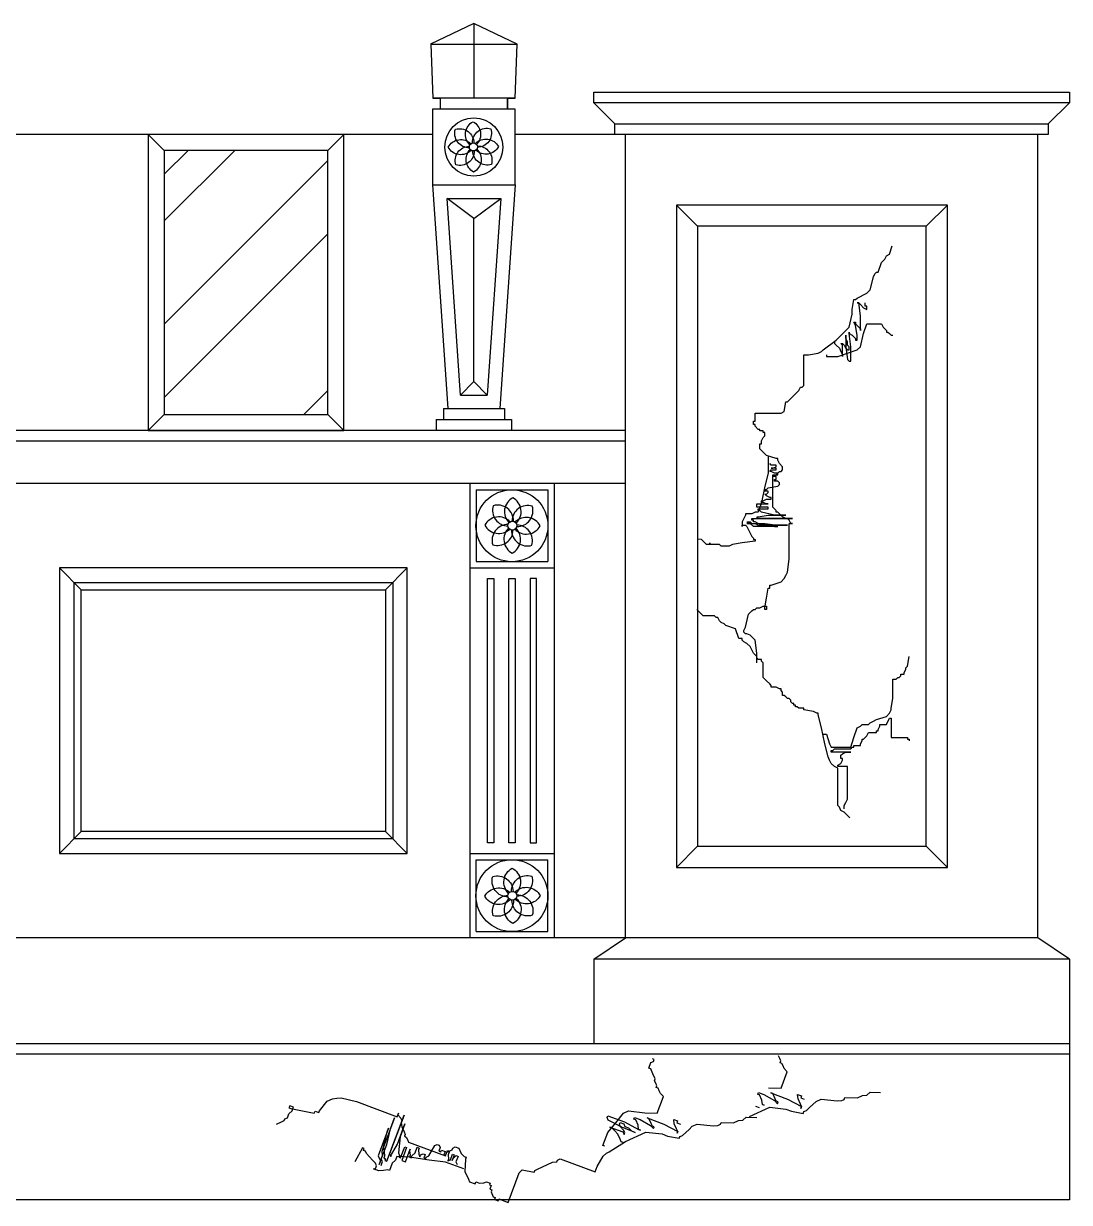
# Model space of a CAD drawing. Extents: x 376 to 4159, y 361 to 1983.
# Drawn here: x 2720 to 4159, y 362 to 1983 of the extents above; entities that cross this region are included whole.
import ezdxf

# ---------------------------------------------------------------- set-up
doc = ezdxf.new("R2010")
doc.units = 0
doc.header["$MEASUREMENT"] = 0
doc.layers.get('0').update_dxf_attribs({"linetype": 'CONTINUOUS'})
for name, color, linetype in [('2', 2, 'CONTINUOUS'), ('3', 3, 'CONTINUOUS'), ('4', 4, 'CONTINUOUS'), ('7', 7, 'CONTINUOUS')]:
    doc.layers.add(name, color=color, linetype=linetype)

msp = doc.modelspace()

# ---------------------------------------------------------------- hatches: boundary and pattern name
at = {"layer": '3'}
h = msp.add_hatch(dxfattribs=at)
h.set_pattern_fill('AR-RROOF', color=256, scale=324.363636, angle=45, style=0)
h.set_pattern_definition([(45, (-31184.6, 2018.18), (275.2317, 733.951), [4865.455, -648.727, 1621.818, -324.364]), (45, (-30994.24, 2437.9), (-534.408, 75.6887), [973.09, -107.04, 1946.182, -243.273]), (45, (-31264.89, 2327.81), (1038.9996, 1346.3416), [2594.909, -454.109, 1297.455, -324.364])])
h.paths.add_polyline_path([(3138.4, 1808.9), (2913, 1808.9), (2913, 1445.3), (3138.4, 1445.3)])

# ---------------------------------------------------------------- linework, layer by layer
at = {"color": 3}
for p, q in [((3911.1, 1666), (3914.9, 1677.3)), ((3895.5, 1641.4), (3900, 1654.8)), ((3900, 1654.8), (3904.4, 1659.3)), ((3904.4, 1659.3), (3906.7, 1663.7)), ((3906.7, 1663.7), (3911.1, 1666)), ((3888.8, 1634.7), (3891, 1639.2)), ((3891, 1639.2), (3893.3, 1641.4)), ((3893.3, 1641.4), (3895.5, 1641.4)), ((3884.4, 1616.9), (3888.8, 1634.7)), ((3864.3, 1603.5), (3866.5, 1605.7)), ((3866.5, 1605.7), (3871, 1608)), ((3871, 1608), (3875.4, 1610.2)), ((3875.4, 1610.2), (3879.9, 1612.4)), ((3879.9, 1612.4), (3884.4, 1616.9)), ((3859.8, 1590.1), (3862.1, 1603.5)), ((3859.8, 1583.4), (3859.8, 1590.1)), ((3862.1, 1603.5), (3864.3, 1603.5)), ((3868.8, 1599), (3866.5, 1599)), ((3866.5, 1599), (3868.8, 1599)), ((3871, 1581.2), (3868.8, 1599)), ((3868.8, 1599), (3871, 1596.8)), ((3871, 1596.8), (3875.4, 1592.3)), ((3875.4, 1592.3), (3879.9, 1590.1)), ((3877.7, 1594.6), (3877.7, 1599)), ((3879.9, 1594.6), (3877.7, 1594.6)), ((3879.9, 1590.1), (3879.9, 1594.6)), ((3855.4, 1565.6), (3859.8, 1583.4)), ((3871, 1561.1), (3871, 1581.2)), ((3837.5, 1547.7), (3855.4, 1565.6)), ((3855.4, 1556.7), (3855.4, 1558.9)), ((3855.4, 1558.9), (3855.4, 1556.7)), ((3864.3, 1567.8), (3862.1, 1572.3)), ((3862.1, 1572.3), (3864.3, 1572.3)), ((3864.3, 1572.3), (3864.3, 1570)), ((3864.3, 1570), (3866.5, 1567.8)), ((3866.5, 1554.4), (3864.3, 1567.8)), ((3866.5, 1567.8), (3871, 1563.3)), ((3871, 1563.3), (3871, 1561.1)), ((3875.4, 1556.7), (3879.9, 1570)), ((3879.9, 1570), (3900, 1570)), ((3900, 1570), (3902.2, 1565.6)), ((3902.2, 1565.6), (3904.4, 1563.3)), ((3904.4, 1563.3), (3906.7, 1561.1)), ((3906.7, 1561.1), (3906.7, 1558.9)), ((3906.7, 1558.9), (3908.9, 1558.9)), ((3908.9, 1558.9), (3911.1, 1556.7)), ((3819.7, 1534.3), (3837.5, 1547.7)), ((3835.3, 1545.5), (3835.3, 1543.3)), ((3835.3, 1543.3), (3837.5, 1541)), ((3837.5, 1541), (3842, 1536.6)), ((3846.5, 1541), (3844.2, 1543.3)), ((3844.2, 1543.3), (3846.5, 1543.3)), ((3846.5, 1543.3), (3848.7, 1541)), ((3846.5, 1525.4), (3846.5, 1541)), ((3848.7, 1541), (3850.9, 1536.6)), ((3850.9, 1550), (3850.9, 1554.4)), ((3850.9, 1554.4), (3850.9, 1538.8)), ((3853.2, 1545.5), (3850.9, 1550)), ((3853.2, 1541), (3853.2, 1545.5)), ((3855.4, 1538.8), (3853.2, 1541)), ((3855.4, 1556.7), (3859.8, 1554.4)), ((3857.6, 1538.8), (3855.4, 1556.7)), ((3859.8, 1554.4), (3864.3, 1550)), ((3864.3, 1550), (3864.3, 1547.7)), ((3864.3, 1547.7), (3866.5, 1547.7)), ((3866.5, 1547.7), (3866.5, 1554.4)), ((3871, 1538.8), (3875.4, 1556.7)), ((3911.1, 1556.7), (3913.3, 1554.4)), ((3913.3, 1554.4), (3915.6, 1554.4)), ((3793, 1485.3), (3793, 1527.6)), ((3793, 1527.6), (3799.7, 1527.6)), ((3799.7, 1527.6), (3813, 1529.9)), ((3813, 1529.9), (3817.5, 1532.1)), ((3817.5, 1532.1), (3819.7, 1534.3)), ((3824.2, 1527.6), (3824.2, 1525.4)), ((3824.2, 1525.4), (3839.8, 1525.4)), ((3839.8, 1525.4), (3853.2, 1529.9)), ((3842, 1536.6), (3844.2, 1532.1)), ((3844.2, 1532.1), (3846.5, 1527.6)), ((3846.5, 1527.6), (3846.5, 1525.4)), ((3850.9, 1538.8), (3853.2, 1521)), ((3850.9, 1536.6), (3853.2, 1534.3)), ((3853.2, 1529.9), (3866.5, 1534.3)), ((3853.2, 1534.3), (3855.4, 1534.3)), ((3855.4, 1534.3), (3855.4, 1538.8)), ((3857.6, 1518.7), (3857.6, 1538.8)), ((3866.5, 1534.3), (3871, 1538.8)), ((3853.2, 1521), (3855.4, 1518.7)), ((3855.4, 1518.7), (3857.6, 1518.7)), ((3772.9, 1465.2), (3786.3, 1478.6)), ((3786.3, 1478.6), (3788.5, 1483)), ((3788.5, 1483), (3790.7, 1483)), ((3790.7, 1483), (3793, 1485.3)), ((3766.2, 1449.6), (3768.4, 1463)), ((3768.4, 1463), (3770.7, 1463)), ((3770.7, 1463), (3772.9, 1465.2)), ((3726.1, 1447.3), (3761.8, 1447.3)), ((3726.1, 1436.2), (3726.1, 1447.3)), ((3761.8, 1447.3), (3766.2, 1449.6)), ((3723.9, 1431.7), (3723.9, 1436.2)), ((3723.9, 1436.2), (3726.1, 1436.2)), ((3726.1, 1431.7), (3723.9, 1431.7)), ((3726.1, 1429.5), (3726.1, 1431.7)), ((3730.5, 1425), (3726.1, 1429.5)), ((3732.8, 1425), (3730.5, 1425)), ((3732.8, 1422.8), (3732.8, 1425)), ((3737.2, 1422.8), (3732.8, 1422.8)), ((3735, 1409.4), (3737.2, 1413.9)), ((3737.2, 1420.6), (3737.2, 1422.8)), ((3739.5, 1420.6), (3737.2, 1420.6)), ((3737.2, 1413.9), (3739.5, 1416.1)), ((3739.5, 1416.1), (3739.5, 1420.6)), ((3732.8, 1398.3), (3732.8, 1404.9)), ((3732.8, 1404.9), (3735, 1404.9)), ((3735, 1396), (3732.8, 1398.3)), ((3735, 1404.9), (3735, 1409.4)), ((3741.7, 1389.3), (3735, 1396)), ((3755.1, 1384.9), (3741.7, 1389.3)), ((3743.9, 1387.1), (3743.9, 1364.8)), ((3757.3, 1384.9), (3755.1, 1384.9)), ((3757.3, 1382.6), (3757.3, 1384.9)), ((3759.5, 1378.2), (3757.3, 1382.6)), ((3743.9, 1364.8), (3739.5, 1346.9)), ((3748.4, 1375.9), (3746.2, 1378.2)), ((3746.2, 1367), (3748.4, 1369.2)), ((3748.4, 1367), (3746.2, 1367)), ((3755.1, 1375.9), (3748.4, 1375.9)), ((3755.1, 1371.5), (3748.4, 1371.5)), ((3748.4, 1371.5), (3750.6, 1371.5)), ((3748.4, 1369.2), (3755.1, 1369.2)), ((3752.8, 1364.8), (3748.4, 1367)), ((3750.6, 1371.5), (3755.1, 1373.7)), ((3750.6, 1317.9), (3750.6, 1362.6)), ((3750.6, 1362.6), (3755.1, 1362.6)), ((3750.6, 1360.3), (3750.6, 1362.6)), ((3750.6, 1362.6), (3757.3, 1362.6)), ((3757.3, 1364.8), (3752.8, 1364.8)), ((3755.1, 1373.7), (3755.1, 1375.9)), ((3755.1, 1369.2), (3755.1, 1371.5)), ((3755.1, 1362.6), (3759.5, 1367)), ((3757.3, 1362.6), (3757.3, 1364.8)), ((3764, 1373.7), (3759.5, 1378.2)), ((3759.5, 1367), (3761.8, 1367)), ((3761.8, 1367), (3764, 1369.2)), ((3764, 1369.2), (3764, 1373.7)), ((3739.5, 1346.9), (3735, 1324.6)), ((3743.9, 1344.7), (3757.3, 1346.9)), ((3755.1, 1360.3), (3750.6, 1360.3)), ((3752.8, 1353.6), (3752.8, 1355.9)), ((3752.8, 1355.9), (3755.1, 1355.9)), ((3757.3, 1353.6), (3752.8, 1353.6)), ((3755.1, 1355.9), (3755.1, 1360.3)), ((3759.5, 1351.4), (3757.3, 1353.6)), ((3757.3, 1346.9), (3759.5, 1349.2)), ((3759.5, 1349.2), (3759.5, 1351.4)), ((3739.5, 1340.2), (3739.5, 1342.5)), ((3739.5, 1342.5), (3741.7, 1342.5)), ((3743.9, 1340.2), (3739.5, 1340.2)), ((3741.7, 1333.6), (3739.5, 1335.8)), ((3739.5, 1335.8), (3741.7, 1335.8)), ((3741.7, 1342.5), (3743.9, 1344.7)), ((3741.7, 1335.8), (3743.9, 1338)), ((3746.2, 1331.3), (3741.7, 1333.6)), ((3743.9, 1338), (3743.9, 1340.2)), ((3748.4, 1331.3), (3746.2, 1331.3)), ((3748.4, 1329.1), (3748.4, 1331.3)), ((3728.3, 1317.9), (3728.3, 1322.4)), ((3728.3, 1322.4), (3743.9, 1322.4)), ((3743.9, 1317.9), (3728.3, 1317.9)), ((3735, 1324.6), (3730.5, 1311.2)), ((3730.5, 1313.5), (3730.5, 1315.7)), ((3730.5, 1315.7), (3743.9, 1315.7)), ((3735, 1324.6), (3735, 1326.9)), ((3735, 1326.9), (3737.2, 1326.9)), ((3737.2, 1324.6), (3735, 1324.6)), ((3737.2, 1326.9), (3741.7, 1329.1)), ((3741.7, 1322.4), (3737.2, 1324.6)), ((3741.7, 1329.1), (3748.4, 1329.1)), ((3743.9, 1322.4), (3741.7, 1322.4)), ((3743.9, 1315.7), (3743.9, 1317.9)), ((3752.8, 1315.7), (3750.6, 1317.9)), ((3755.1, 1313.5), (3752.8, 1315.7)), ((3710.5, 1302.3), (3708.3, 1297.9)), ((3708.3, 1297.9), (3708.3, 1291.2)), ((3712.7, 1306.8), (3710.5, 1302.3)), ((3721.6, 1309), (3712.7, 1309)), ((3712.7, 1309), (3712.7, 1306.8)), ((3714.9, 1297.9), (3719.4, 1297.9)), ((3719.4, 1297.9), (3721.6, 1295.6)), ((3726.1, 1311.2), (3721.6, 1309)), ((3721.6, 1302.3), (3777.4, 1302.3)), ((3721.6, 1300.1), (3721.6, 1302.3)), ((3723.9, 1300.1), (3721.6, 1300.1)), ((3723.9, 1297.9), (3723.9, 1300.1)), ((3726.1, 1297.9), (3723.9, 1297.9)), ((3730.5, 1311.2), (3726.1, 1311.2)), ((3730.5, 1295.6), (3726.1, 1297.9)), ((3730.5, 1302.3), (3728.3, 1304.5)), ((3728.3, 1304.5), (3730.5, 1304.5)), ((3732.8, 1313.5), (3730.5, 1313.5)), ((3730.5, 1304.5), (3743.9, 1306.8)), ((3777.4, 1302.3), (3730.5, 1302.3)), ((3735, 1311.2), (3732.8, 1313.5)), ((3752.8, 1306.8), (3735, 1311.2)), ((3743.9, 1306.8), (3768.4, 1306.8)), ((3768.4, 1306.8), (3752.8, 1306.8)), ((3755.1, 1311.2), (3755.1, 1313.5)), ((3757.3, 1311.2), (3755.1, 1311.2)), ((3759.5, 1309), (3757.3, 1311.2)), ((3764, 1304.5), (3759.5, 1309)), ((3768.4, 1302.3), (3764, 1304.5)), ((3770.7, 1302.3), (3768.4, 1302.3)), ((3772.9, 1300.1), (3770.7, 1302.3)), ((3775.1, 1295.6), (3772.9, 1300.1)), ((3708.3, 1291.2), (3708.3, 1293.4)), ((3708.3, 1293.4), (3712.7, 1293.4)), ((3712.7, 1293.4), (3714.9, 1291.2)), ((3714.9, 1295.6), (3739.5, 1295.6)), ((3719.4, 1295.6), (3714.9, 1295.6)), ((3714.9, 1291.2), (3717.2, 1286.7)), ((3717.2, 1286.7), (3719.4, 1282.2)), ((3723.9, 1291.2), (3719.4, 1295.6)), ((3719.4, 1282.2), (3721.6, 1277.8)), ((3721.6, 1295.6), (3726.1, 1295.6)), ((3757.3, 1291.2), (3723.9, 1291.2)), ((3726.1, 1295.6), (3730.5, 1293.4)), ((3735, 1293.4), (3730.5, 1295.6)), ((3730.5, 1293.4), (3735, 1293.4)), ((3770.7, 1293.4), (3735, 1293.4)), ((3735, 1293.4), (3752.8, 1291.2)), ((3739.5, 1295.6), (3757.3, 1293.4)), ((3752.8, 1291.2), (3757.3, 1291.2)), ((3757.3, 1293.4), (3770.7, 1293.4)), ((3772.9, 1295.6), (3777.4, 1295.6)), ((3772.9, 1246.5), (3772.9, 1295.6)), ((3777.4, 1295.6), (3775.1, 1295.6)), ((3652.5, 1273.3), (3647, 1274.2)), ((3657, 1268.9), (3652.5, 1273.3)), ((3659.2, 1266.6), (3657, 1268.9)), ((3663.7, 1266.6), (3659.2, 1266.6)), ((3663.7, 1266.6), (3663.7, 1268.9)), ((3663.7, 1268.9), (3663.7, 1266.6)), ((3677, 1266.6), (3663.7, 1266.6)), ((3679.3, 1264.4), (3677, 1266.6)), ((3694.9, 1266.6), (3690.4, 1264.4)), ((3708.3, 1268.9), (3694.9, 1266.6)), ((3726.1, 1271.1), (3708.3, 1268.9)), ((3721.6, 1277.8), (3723.9, 1275.5)), ((3723.9, 1275.5), (3723.9, 1273.3)), ((3723.9, 1273.3), (3726.1, 1273.3)), ((3726.1, 1273.3), (3726.1, 1271.1)), ((3690.4, 1264.4), (3679.3, 1264.4)), ((3770.7, 1228.7), (3772.9, 1246.5)), ((3761.8, 1215.3), (3766.2, 1219.8)), ((3766.2, 1219.8), (3768.4, 1224.2)), ((3768.4, 1224.2), (3770.7, 1228.7)), ((3741.7, 1193), (3743.9, 1206.4)), ((3743.9, 1206.4), (3746.2, 1206.4)), ((3746.2, 1206.4), (3746.2, 1210.8)), ((3746.2, 1210.8), (3748.4, 1210.8)), ((3748.4, 1210.8), (3761.8, 1215.3)), ((3739.5, 1179.6), (3741.7, 1193)), ((3652.5, 1170.7), (3645.8, 1177.4)), ((3654.8, 1168.5), (3652.5, 1170.7)), ((3670.4, 1168.5), (3654.8, 1168.5)), ((3672.6, 1166.2), (3670.4, 1168.5)), ((3712.7, 1152.8), (3717.2, 1170.7)), ((3717.2, 1170.7), (3721.6, 1175.2)), ((3721.6, 1175.2), (3723.9, 1177.4)), ((3723.9, 1177.4), (3726.1, 1177.4)), ((3726.1, 1177.4), (3728.3, 1179.6)), ((3728.3, 1179.6), (3732.8, 1179.6)), ((3732.8, 1179.6), (3737.2, 1181.8)), ((3737.2, 1181.8), (3741.7, 1181.8)), ((3739.5, 1177.4), (3739.5, 1179.6)), ((3741.7, 1177.4), (3739.5, 1177.4)), ((3741.7, 1181.8), (3741.7, 1177.4)), ((3674.8, 1166.2), (3672.6, 1166.2)), ((3677, 1161.8), (3674.8, 1166.2)), ((3679.3, 1159.5), (3677, 1161.8)), ((3683.7, 1157.3), (3679.3, 1159.5)), ((3686, 1155.1), (3683.7, 1157.3)), ((3699.3, 1150.6), (3686, 1155.1)), ((3710.5, 1148.4), (3712.7, 1152.8)), ((3703.8, 1137.2), (3699.3, 1150.6)), ((3708.3, 1137.2), (3703.8, 1137.2)), ((3708.3, 1135), (3708.3, 1137.2)), ((3710.5, 1146.1), (3710.5, 1148.4)), ((3712.7, 1143.9), (3710.5, 1146.1)), ((3714.9, 1143.9), (3712.7, 1143.9)), ((3719.4, 1141.7), (3714.9, 1143.9)), ((3721.6, 1139.5), (3719.4, 1141.7)), ((3726.1, 1135), (3721.6, 1139.5)), ((3710.5, 1132.8), (3708.3, 1135)), ((3714.9, 1130.5), (3710.5, 1132.8)), ((3719.4, 1126.1), (3714.9, 1130.5)), ((3721.6, 1121.6), (3719.4, 1126.1)), ((3723.9, 1117.1), (3721.6, 1121.6)), ((3728.3, 1117.1), (3726.1, 1135)), ((3726.1, 1114.9), (3723.9, 1117.1)), ((3728.3, 1112.7), (3726.1, 1114.9)), ((3728.3, 1103.8), (3728.3, 1117.1)), ((3728.3, 1110.5), (3728.3, 1112.7)), ((3730.5, 1108.2), (3728.3, 1110.5)), ((3735, 1108.2), (3730.5, 1108.2)), ((3735, 1106), (3735, 1108.2)), ((3737.2, 1103.8), (3735, 1106)), ((3737.2, 1083.7), (3737.2, 1103.8)), ((3935.6, 1099.3), (3937.9, 1112.7)), ((3926.7, 1085.9), (3926.7, 1088.1)), ((3926.7, 1088.1), (3931.2, 1088.1)), ((3931.2, 1090.4), (3933.4, 1094.8)), ((3931.2, 1088.1), (3931.2, 1090.4)), ((3933.4, 1097.1), (3935.6, 1099.3)), ((3933.4, 1094.8), (3933.4, 1097.1)), ((3741.7, 1079.2), (3737.2, 1083.7)), ((3746.2, 1074.8), (3741.7, 1079.2)), ((3748.4, 1072.5), (3746.2, 1074.8)), ((3748.4, 1070.3), (3748.4, 1072.5)), ((3915.6, 1054.7), (3915.6, 1081.5)), ((3915.6, 1081.5), (3920, 1081.5)), ((3920, 1081.5), (3922.3, 1083.7)), ((3922.3, 1083.7), (3924.5, 1083.7)), ((3924.5, 1083.7), (3926.7, 1085.9)), ((3755.1, 1070.3), (3748.4, 1070.3)), ((3759.5, 1068.1), (3755.1, 1070.3)), ((3761.8, 1068.1), (3759.5, 1068.1)), ((3761.8, 1065.8), (3761.8, 1068.1)), ((3764, 1063.6), (3761.8, 1065.8)), ((3764, 1059.1), (3764, 1063.6)), ((3766.2, 1059.1), (3764, 1059.1)), ((3768.4, 1056.9), (3766.2, 1059.1)), ((3770.7, 1054.7), (3768.4, 1056.9)), ((3772.9, 1054.7), (3770.7, 1054.7)), ((3775.1, 1052.4), (3772.9, 1054.7)), ((3913.3, 1041.3), (3915.6, 1054.7)), ((3775.1, 1050.2), (3775.1, 1052.4)), ((3777.4, 1048), (3775.1, 1050.2)), ((3779.6, 1048), (3777.4, 1048)), ((3779.6, 1045.8), (3779.6, 1048)), ((3781.8, 1045.8), (3779.6, 1045.8)), ((3781.8, 1043.5), (3781.8, 1045.8)), ((3784, 1043.5), (3781.8, 1043.5)), ((3786.3, 1041.3), (3784, 1043.5)), ((3793, 1041.3), (3786.3, 1041.3)), ((3793, 1039.1), (3793, 1041.3)), ((3806.3, 1036.8), (3793, 1039.1)), ((3911.1, 1034.6), (3913.3, 1039.1)), ((3913.3, 1039.1), (3913.3, 1041.3)), ((3810.8, 1034.6), (3806.3, 1036.8)), ((3813, 1034.6), (3810.8, 1034.6)), ((3813, 1032.4), (3813, 1034.6)), ((3817.5, 1014.5), (3813, 1032.4)), ((3884.4, 1021.2), (3888.8, 1023.4)), ((3888.8, 1023.4), (3893.3, 1025.7)), ((3893.3, 1025.7), (3906.7, 1030.1)), ((3906.7, 1030.1), (3911.1, 1034.6)), ((3906.7, 1019), (3911.1, 1027.9)), ((3911.1, 1027.9), (3913.3, 1027.9)), ((3913.3, 1027.9), (3913.3, 1001.1)), ((3821.9, 992.2), (3817.5, 1014.5)), ((3819.7, 1005.6), (3824.2, 1005.6)), ((3824.2, 1005.6), (3828.6, 992.2)), ((3862.1, 1001.1), (3866.5, 1014.5)), ((3866.5, 1014.5), (3871, 1016.8)), ((3871, 1016.8), (3873.2, 1019)), ((3873.2, 1019), (3882.1, 1019)), ((3879.9, 1003.4), (3882.1, 1007.8)), ((3882.1, 1019), (3884.4, 1021.2)), ((3882.1, 1007.8), (3893.3, 1007.8)), ((3893.3, 1007.8), (3893.3, 1010.1)), ((3893.3, 1010.1), (3895.5, 1010.1)), ((3895.5, 1012.3), (3897.7, 1016.8)), ((3895.5, 1010.1), (3895.5, 1012.3)), ((3897.7, 1016.8), (3897.7, 1019)), ((3897.7, 1019), (3906.7, 1019)), ((3826.4, 974.4), (3821.9, 992.2)), ((3828.6, 992.2), (3830.9, 987.7)), ((3857.6, 987.7), (3862.1, 1001.1)), ((3862.1, 987.7), (3862.1, 990)), ((3862.1, 990), (3871, 990)), ((3871, 992.2), (3873.2, 996.7)), ((3871, 990), (3871, 992.2)), ((3873.2, 996.7), (3873.2, 998.9)), ((3873.2, 998.9), (3875.4, 998.9)), ((3875.4, 998.9), (3879.9, 1003.4)), ((3913.3, 1001.1), (3935.6, 1001.1)), ((3935.6, 1001.1), (3935.6, 998.9)), ((3935.6, 998.9), (3937.9, 998.9)), ((3937.9, 998.9), (3937.9, 996.7)), ((3828.6, 969.9), (3826.4, 974.4)), ((3830.9, 987.7), (3857.6, 987.7)), ((3830.9, 981.1), (3830.9, 983.3)), ((3830.9, 983.3), (3833.1, 983.3)), ((3857.6, 981.1), (3830.9, 981.1)), ((3833.1, 983.3), (3835.3, 985.5)), ((3835.3, 985.5), (3857.6, 985.5)), ((3844.2, 976.6), (3846.5, 978.8)), ((3844.2, 972.1), (3844.2, 976.6)), ((3846.5, 978.8), (3850.9, 981.1)), ((3850.9, 981.1), (3857.6, 981.1)), ((3857.6, 985.5), (3859.8, 987.7)), ((3859.8, 987.7), (3862.1, 987.7)), ((3830.9, 965.4), (3828.6, 969.9)), ((3835.3, 961), (3830.9, 965.4)), ((3839.8, 958.7), (3835.3, 961)), ((3839.8, 963.2), (3844.2, 965.4)), ((3839.8, 961), (3839.8, 963.2)), ((3853.2, 961), (3839.8, 961)), ((3839.8, 907.4), (3839.8, 958.7)), ((3846.5, 972.1), (3844.2, 972.1)), ((3844.2, 965.4), (3846.5, 969.9)), ((3846.5, 969.9), (3846.5, 972.1)), ((3853.2, 916.4), (3853.2, 961)), ((3848.7, 907.4), (3850.9, 911.9)), ((3850.9, 911.9), (3853.2, 916.4)), ((3842, 905.2), (3839.8, 907.4)), ((3844.2, 900.7), (3842, 905.2)), ((3848.7, 898.5), (3844.2, 900.7)), ((3848.7, 903), (3848.7, 907.4)), ((3856.5, 890.7), (3848.7, 898.5)), ((3579.9, 546.4), (3582.8, 554)), ((3582.8, 554), (3586.2, 555.6)), ((3587.2, 558.1), (3584.7, 559)), ((3586.2, 555.6), (3587.2, 558.1)), ((3759.9, 559.7), (3758.3, 563.2)), ((3761.5, 556.2), (3759.9, 559.7)), ((3760.5, 553.7), (3761.5, 556.2)), ((3763, 552.7), (3760.5, 553.7)), ((3764.6, 549.2), (3763, 552.7)), ((3582.4, 545.4), (3579.9, 546.4)), ((3585.6, 538.4), (3582.4, 545.4)), ((3588.8, 531.5), (3585.6, 538.4)), ((3761.8, 518.5), (3770.3, 541.3)), ((3766.2, 545.8), (3764.6, 549.2)), ((3770.3, 541.3), (3766.2, 545.8)), ((3587.8, 528.9), (3588.8, 531.5)), ((3589.4, 525.4), (3587.8, 528.9)), ((3591, 521.9), (3589.4, 525.4)), ((3590.1, 519.4), (3591, 521.9)), ((3592.6, 518.5), (3590.1, 519.4)), ((3744.7, 519.1), (3761.8, 518.5)), ((3137.4, 501), (3144.4, 504.1)), ((3144.4, 504.1), (3150.4, 504.8)), ((3150.4, 504.8), (3156.4, 505.4)), ((3156.4, 505.4), (3177.7, 500.3)), ((3591.4, 484.2), (3599.9, 507)), ((3594.2, 515), (3592.6, 518.5)), ((3595.8, 511.5), (3594.2, 515)), ((3599.9, 507), (3595.8, 511.5)), ((3729.8, 510.2), (3730.7, 512.8)), ((3732.3, 509.3), (3729.8, 510.2)), ((3730.7, 512.8), (3738.3, 509.9)), ((3735.5, 502.3), (3732.3, 509.3)), ((3738.3, 509.9), (3752.6, 501.7)), ((3750.4, 511.2), (3747.8, 512.1)), ((3747.8, 512.1), (3770.7, 503.6)), ((3753.6, 504.2), (3750.4, 511.2)), ((3755.1, 500.7), (3753.6, 504.2)), ((3770.7, 503.6), (3790, 493.4)), ((3785.3, 503.9), (3784.6, 509.9)), ((3784.6, 509.9), (3789.7, 508)), ((3788.5, 496.9), (3785.3, 503.9)), ((3789.7, 508), (3788.8, 505.5)), ((3788.8, 505.5), (3793.8, 503.6)), ((3810, 500.4), (3817, 503.6)), ((3817, 503.6), (3839.2, 501.1)), ((3845.2, 501.7), (3848.7, 503.3)), ((3848.7, 503.3), (3849.7, 505.8)), ((3849.7, 505.8), (3866.8, 505.2)), ((3866.8, 505.2), (3873.8, 508.4)), ((3873.8, 508.4), (3879.8, 509)), ((3879.8, 509), (3884.2, 513.1)), ((3884.2, 513.1), (3898.8, 512.6)), ((3084.4, 483.2), (3088.9, 487.3)), ((3085.7, 494.3), (3084.7, 491.8)), ((3084.7, 491.8), (3087.3, 490.8)), ((3090.8, 492.4), (3085.7, 494.3)), ((3087.3, 490.8), (3103.5, 487.7)), ((3088.9, 487.3), (3090.8, 492.4)), ((3103.5, 487.7), (3119.6, 484.5)), ((3119.6, 484.5), (3120.6, 487)), ((3120.6, 487), (3125.7, 485.1)), ((3125.7, 485.1), (3126.6, 487.7)), ((3126.6, 487.7), (3137.4, 501)), ((3177.7, 500.3), (3233.5, 479.4)), ((3545.1, 484.2), (3552, 487.4)), ((3552, 487.4), (3574.2, 484.9)), ((3718.4, 479.8), (3746.3, 492.5)), ((3726.6, 494.1), (3731.7, 492.2)), ((3736.1, 496.3), (3735.5, 502.3)), ((3736.1, 496.3), (3738.7, 495.3)), ((3738.7, 495.3), (3736.1, 496.3)), ((3746.3, 492.5), (3768.5, 490)), ((3752.6, 501.7), (3756.7, 497.2)), ((3757.7, 499.8), (3755.1, 500.7)), ((3756.7, 497.2), (3757.7, 499.8)), ((3768.5, 490), (3776.1, 487.1)), ((3776.1, 487.1), (3792.3, 483.9)), ((3790, 493.4), (3788.5, 496.9)), ((3790, 493.4), (3789.1, 490.9)), ((3789.1, 490.9), (3790, 493.4)), ((3793.2, 486.5), (3796.7, 488.1)), ((3796.7, 488.1), (3801.1, 492.2)), ((3801.1, 492.2), (3805.6, 496.3)), ((3805.6, 496.3), (3810, 500.4)), ((3839.2, 501.1), (3845.2, 501.7)), ((3067.6, 469.3), (3074.6, 472.4)), ((3074.6, 472.4), (3078.1, 474)), ((3078.1, 474), (3079, 476.6)), ((3079, 476.6), (3082.5, 478.1)), ((3082.5, 478.1), (3084.4, 483.2)), ((3230, 477.8), (3214.8, 437.3)), ((3219.3, 418.2), (3243.1, 481.6)), ((3243.1, 481.6), (3223.1, 428.4)), ((3224.3, 462.6), (3230, 477.8)), ((3233.5, 479.4), (3235.4, 484.5)), ((3235.4, 484.5), (3234.5, 482)), ((3234.5, 482), (3238.6, 477.5)), ((3238.6, 477.5), (3240.2, 474)), ((3240.2, 474), (3239.3, 471.5)), ((3239.3, 471.5), (3239.9, 465.5)), ((3522.5, 478.2), (3523.5, 480.7)), ((3524.1, 474.7), (3522.5, 478.2)), ((3523.5, 480.7), (3546.3, 472.2)), ((3523.5, 457.6), (3534.3, 470.9)), ((3543.5, 464.6), (3524.1, 474.7)), ((3534.3, 470.9), (3545.1, 484.2)), ((3539.4, 469), (3540.3, 471.5)), ((3540.3, 471.5), (3545.4, 469.6)), ((3546.3, 472.2), (3565.7, 462)), ((3559.3, 476), (3560.3, 478.5)), ((3561.9, 475), (3559.3, 476)), ((3560.3, 478.5), (3567.9, 475.7)), ((3565, 468), (3561.9, 475)), ((3567.9, 475.7), (3582.2, 467.4)), ((3574.2, 484.9), (3591.4, 484.2)), ((3579.9, 476.9), (3577.4, 477.9)), ((3577.4, 477.9), (3600.3, 469.3)), ((3583.1, 470), (3579.9, 476.9)), ((3614.8, 469.6), (3614.2, 475.7)), ((3614.2, 475.7), (3619.3, 473.8)), ((3619.3, 473.8), (3618.3, 471.2)), ((3618.3, 471.2), (3623.4, 469.3)), ((3678.3, 469), (3679.2, 471.5)), ((3679.2, 471.5), (3696.4, 470.9)), ((3696.4, 470.9), (3703.4, 474.1)), ((3703.4, 474.1), (3709.4, 474.7)), ((3709.4, 474.7), (3713.8, 478.8)), ((3713.8, 478.8), (3728.3, 478.3)), ((3792.3, 483.9), (3793.2, 486.5)), ((3221.8, 463.6), (3207.6, 425.5)), ((3214.8, 437.3), (3219.9, 458.5)), ((3219.3, 441.4), (3224.3, 462.6)), ((3219.9, 458.5), (3221.8, 463.6)), ((3233.9, 441.7), (3244.3, 469.6)), ((3244.3, 469.6), (3237.7, 451.8)), ((3239.9, 465.5), (3243.1, 458.5)), ((3243.1, 458.5), (3244.7, 455)), ((3244.7, 455), (3243.7, 452.5)), ((3516.8, 439.8), (3523.5, 457.6)), ((3528.9, 464.2), (3526.3, 465.2)), ((3526.3, 465.2), (3544.1, 458.5)), ((3533, 459.8), (3528.9, 464.2)), ((3537.1, 455.4), (3533, 459.8)), ((3540.3, 448.4), (3537.1, 455.4)), ((3540.9, 465.5), (3539.4, 469)), ((3545.1, 461.1), (3540.9, 465.5)), ((3561.2, 457.9), (3543.5, 464.6)), ((3544.1, 458.5), (3545.7, 455)), ((3546.7, 457.6), (3545.1, 461.1)), ((3545.4, 469.6), (3547, 466.1)), ((3545.7, 455), (3546.7, 457.6)), ((3547, 466.1), (3552, 464.2)), ((3547.9, 445.5), (3575.8, 458.2)), ((3552, 464.2), (3556.2, 459.8)), ((3556.2, 459.8), (3561.2, 457.9)), ((3565.7, 462), (3565, 468)), ((3565.7, 462), (3568.2, 461.1)), ((3568.2, 461.1), (3565.7, 462)), ((3575.8, 458.2), (3598, 455.7)), ((3582.2, 467.4), (3586.3, 463)), ((3584.7, 466.5), (3583.1, 470)), ((3587.3, 465.5), (3584.7, 466.5)), ((3586.3, 463), (3587.3, 465.5)), ((3598, 455.7), (3605.7, 452.8)), ((3600.3, 469.3), (3619.6, 459.2)), ((3618, 462.7), (3614.8, 469.6)), ((3619.6, 459.2), (3618, 462.7)), ((3619.6, 459.2), (3618.7, 456.6)), ((3618.7, 456.6), (3619.6, 459.2)), ((3626.3, 453.8), (3630.7, 457.9)), ((3630.7, 457.9), (3635.2, 462)), ((3635.2, 462), (3639.6, 466.2)), ((3639.6, 466.2), (3646.6, 469.3)), ((3646.6, 469.3), (3668.8, 466.8)), ((3668.8, 466.8), (3674.8, 467.4)), ((3674.8, 467.4), (3678.3, 469)), ((3208.8, 413.5), (3219.3, 441.4)), ((3225.6, 427.4), (3233.9, 441.7)), ((3237.7, 451.8), (3235.2, 429.6)), ((3238.3, 422.7), (3244, 437.9)), ((3243.7, 452.5), (3246.2, 451.5)), ((3244, 437.9), (3246.6, 436.9)), ((3246.2, 451.5), (3247.8, 448)), ((3247.8, 448), (3249.4, 444.6)), ((3249.4, 444.6), (3300.2, 425.5)), ((3277, 425.5), (3285.3, 439.8)), ((3285.3, 439.8), (3288.8, 441.4)), ((3288.8, 441.4), (3291.3, 440.4)), ((3291.3, 440.4), (3292.9, 436.9)), ((3310, 436.3), (3313.5, 437.9)), ((3313.5, 437.9), (3318.6, 436)), ((3519.4, 438.9), (3516.8, 439.8)), ((3525.1, 431), (3547.9, 445.5)), ((3541.9, 444.9), (3540.3, 448.4)), ((3544.4, 444), (3541.9, 444.9)), ((3605.7, 452.8), (3621.8, 449.7)), ((3621.8, 449.7), (3622.8, 452.2)), ((3622.8, 452.2), (3626.3, 453.8)), ((3185.7, 436.6), (3175.5, 417.3)), ((3188.2, 435.7), (3185.7, 436.6)), ((3187.3, 433.1), (3188.2, 435.7)), ((3189.8, 432.2), (3187.3, 433.1)), ((3191.4, 428.7), (3189.8, 432.2)), ((3195.5, 424.3), (3191.4, 428.7)), ((3199.6, 419.8), (3195.5, 424.3)), ((3207.6, 425.5), (3210.7, 418.5)), ((3211.7, 421.1), (3213.6, 426.2)), ((3212.9, 432.2), (3214.8, 437.3)), ((3213.6, 426.2), (3212.9, 432.2)), ((3214.8, 437.3), (3215.5, 431.2)), ((3216.1, 425.2), (3215.2, 422.7)), ((3215.2, 422.7), (3217.7, 421.7)), ((3215.5, 431.2), (3216.1, 425.2)), ((3217.7, 421.7), (3216.8, 419.2)), ((3223.1, 428.4), (3224.7, 424.9)), ((3224.7, 424.9), (3225.6, 427.4)), ((3233.3, 424.6), (3231.4, 419.5)), ((3250.4, 423.9), (3233.3, 424.6)), ((3235.2, 429.6), (3236.7, 426.2)), ((3236.7, 426.2), (3235.8, 423.6)), ((3235.8, 423.6), (3238.3, 422.7)), ((3246.6, 436.9), (3239.9, 419.2)), ((3245, 417.3), (3251.6, 435)), ((3251.3, 426.5), (3250.4, 423.9)), ((3277.7, 419.5), (3250.4, 423.9)), ((3250.4, 423.9), (3252.9, 423)), ((3251.6, 435), (3250.7, 432.5)), ((3250.7, 432.5), (3251.3, 426.5)), ((3252.9, 423), (3253.9, 425.5)), ((3253.9, 425.5), (3258.3, 429.7)), ((3258.3, 429.7), (3261.2, 437.3)), ((3261.2, 437.3), (3263.7, 436.3)), ((3263.7, 436.3), (3262.8, 433.8)), ((3262.8, 433.8), (3263.4, 427.7)), ((3263.4, 427.7), (3265, 424.3)), ((3265, 424.3), (3265.9, 426.8)), ((3265.9, 426.8), (3269.4, 428.4)), ((3269.4, 428.4), (3272, 427.4)), ((3272, 427.4), (3270.1, 422.4)), ((3270.1, 422.4), (3272.6, 421.4)), ((3272.6, 421.4), (3273.5, 423.9)), ((3273.5, 423.9), (3277, 425.5)), ((3292.9, 436.9), (3291, 431.9)), ((3291, 431.9), (3293.5, 430.9)), ((3293.5, 430.9), (3294.5, 433.5)), ((3294.5, 433.5), (3299.6, 431.6)), ((3299.6, 431.6), (3297.7, 426.5)), ((3297.7, 426.5), (3300.2, 425.5)), ((3300.2, 425.5), (3303, 433.1)), ((3300.2, 425.5), (3302.1, 430.6)), ((3302.1, 430.6), (3309.1, 433.8)), ((3303, 433.1), (3305.6, 432.2)), ((3305.6, 432.2), (3303.7, 427.1)), ((3303.7, 427.1), (3304.3, 421.1)), ((3306.9, 420.1), (3309.7, 427.8)), ((3309.1, 433.8), (3310, 436.3)), ((3312.2, 426.8), (3309.4, 419.2)), ((3309.4, 419.2), (3310.3, 421.7)), ((3309.7, 427.8), (3312.2, 426.8)), ((3310.3, 421.7), (3314.8, 425.9)), ((3317.3, 424.9), (3314.5, 417.3)), ((3314.8, 425.9), (3317.3, 424.9)), ((3318.6, 436), (3321.8, 429)), ((3321.8, 429), (3325.9, 424.6)), ((3325.9, 424.6), (3328.4, 423.6)), ((3328.4, 423.6), (3327.5, 421.1)), ((3508.9, 411), (3517.2, 425.2)), ((3517.2, 425.2), (3521.6, 429.4)), ((3521.6, 429.4), (3525.1, 431)), ((3203.8, 415.4), (3199.6, 419.8)), ((3208.5, 404.9), (3200.9, 407.8)), ((3200.9, 407.8), (3203.4, 406.8)), ((3203.4, 406.8), (3205.3, 411.9)), ((3205.3, 411.9), (3203.8, 415.4)), ((3214.6, 405.6), (3208.5, 404.9)), ((3210.7, 418.5), (3208.8, 413.5)), ((3211.4, 412.5), (3213.3, 417.6)), ((3213.3, 417.6), (3211.7, 421.1)), ((3220.6, 406.2), (3214.6, 405.6)), ((3216.8, 419.2), (3219.3, 418.2)), ((3223.1, 405.2), (3220.6, 406.2)), ((3226.9, 415.4), (3223.1, 405.2)), ((3231.4, 419.5), (3226.9, 415.4)), ((3239.9, 419.2), (3245, 417.3)), ((3299.9, 417), (3277.7, 419.5)), ((3325.3, 407.5), (3299.9, 417)), ((3304.3, 421.1), (3303.4, 418.6)), ((3303.4, 418.6), (3306.9, 420.1)), ((3314.5, 417.3), (3316.1, 413.8)), ((3327.5, 421.1), (3326.9, 404)), ((3401.4, 402.1), (3405.8, 406.2)), ((3405.8, 406.2), (3422, 403)), ((3422, 403), (3423, 405.6)), ((3423, 405.6), (3426.5, 407.2)), ((3426.5, 407.2), (3447.4, 416.7)), ((3447.4, 416.7), (3453.4, 417.3)), ((3453.4, 417.3), (3454.4, 419.8)), ((3454.4, 419.8), (3457.9, 421.4)), ((3457.9, 421.4), (3506.1, 403.4)), ((3506.1, 403.4), (3508.9, 411)), ((3326.9, 404), (3331.6, 393.5)), ((3331.6, 393.5), (3333.2, 390)), ((3333.2, 390), (3340.8, 387.2)), ((3340.8, 387.2), (3341.8, 389.7)), ((3341.8, 389.7), (3346.8, 387.8)), ((3352.9, 388.4), (3356.4, 390)), ((3356.4, 390), (3361.4, 388.1)), ((3386.2, 361.5), (3401.4, 402.1)), ((3346.8, 387.8), (3352.9, 388.4)), ((3361.4, 388.1), (3360.5, 385.6)), ((3360.5, 385.6), (3363, 384.6)), ((3363, 384.6), (3361.1, 379.6)), ((3361.1, 379.6), (3363.7, 378.6)), ((3363.7, 378.6), (3362.7, 376.1)), ((3362.7, 376.1), (3365.9, 369.1)), ((3365.9, 369.1), (3368.4, 368.2)), ((3368.4, 368.2), (3367.5, 365.6)), ((3367.5, 365.6), (3372.6, 363.7)), ((3372.6, 363.7), (3373.5, 366.3)), ((3373.5, 366.3), (3386.2, 361.5))]:
    msp.add_line(p, q, dxfattribs=at)
at = {"layer": '2'}
msp.add_line((4158.6, 364.9), (376.3, 364.9), dxfattribs=at)
at = {"layer": '3'}
for p, q in [((4158.6, 1874.4), (3504, 1874.4)), ((3533.1, 1845.3), (4129.5, 1845.3)), ((2913, 1808.9), (2891.2, 1830.7)), ((2913, 1830.7), (2891.2, 1830.7)), ((3138.4, 1808.9), (3160.3, 1830.7)), ((3339.2, 1715.1), (3302.2, 1742.8)), ((3339.2, 1715.1), (3376, 1742.8)), ((3647, 1704.4), (3617.9, 1733.5)), ((3961.5, 1704.4), (3990.6, 1733.5)), ((3339.2, 1490.7), (3339.2, 1715.1)), ((3320.8, 1472.2), (3339.2, 1490.7)), ((3339.2, 1490.7), (3357.6, 1472.2)), ((3320.8, 1472.2), (3357.6, 1472.2)), ((2913, 1445.3), (2891.2, 1423.5)), ((3138.4, 1445.3), (3160.3, 1423.5)), ((3547.7, 1408.9), (987.2, 1408.9)), ((3342.1, 1342), (3441, 1342)), ((3342.1, 1342), (3342.1, 1243.1)), ((3441, 1342), (3441, 1243.1)), ((2769, 1234.4), (2799, 1204.4)), ((3217.5, 1204.4), (3247.5, 1234.4)), ((3333.4, 1234.4), (3449.7, 1234.4)), ((3342.1, 1243.1), (3441, 1243.1)), ((2799, 871.6), (2769, 841.6)), ((3217.5, 871.6), (3247.5, 841.6)), ((3647, 851.6), (3617.9, 822.5)), ((3961.5, 851.6), (3990.6, 822.5)), ((3333.4, 841.6), (3449.7, 841.6)), ((3342.1, 832.9), (3441, 832.9)), ((3342.1, 734), (3342.1, 832.9)), ((3441, 734), (3441, 832.9)), ((3342.1, 734), (3441, 734)), ((4158.6, 696.2), (3504, 696.2)), ((4158.6, 565.3), (376.3, 565.3))]:
    msp.add_line(p, q, dxfattribs=at)
for points in [[(3333, 1812.4, -0.508994), (3313.7, 1837.9, -0.499161), (3339.1, 1819.2)], [(3333.7, 1816.6, -0.509431), (3338, 1848.3, -0.498458), (3342.9, 1817.1)], [(3337.2, 1819.1, -0.509316), (3362.6, 1838.4, -0.497812), (3344, 1813)], [(3335.4, 1808.9, -0.508257), (3303.8, 1813.3, -0.499513), (3335, 1818)], [(3341.4, 1818.4, -0.508713), (3373, 1814, -0.497605), (3341.9, 1809.2)], [(3339.7, 1808.1, -0.507648), (3314.2, 1788.9, -0.499312), (3332.9, 1814.4)], [(3343.2, 1810.6, -0.507528), (3338.8, 1779, -0.49867), (3334, 1810.2)], [(3343.9, 1814.9, -0.507971), (3363.2, 1789.4, -0.497962), (3337.7, 1808.1)], [(3397.4, 1296, 0.509431), (3392.7, 1330.9, 0.498458), (3387.4, 1296.6)], [(3393.6, 1298.7, 0.509316), (3365.7, 1320, 0.497812), (3386.1, 1292)], [(3398.3, 1291.4, 0.508994), (3419.5, 1319.4, 0.499161), (3391.5, 1298.9)], [(3389, 1298, 0.508713), (3354.2, 1293.2, 0.497605), (3388.5, 1287.9)], [(3395.6, 1287.6, 0.508257), (3430.4, 1292.4, 0.499513), (3396, 1297.6)], [(3386.2, 1294.1, 0.507971), (3365.1, 1266.1, 0.497962), (3393.1, 1286.6)], [(3387, 1289.4, 0.507528), (3391.9, 1254.7, 0.49867), (3397.2, 1289)], [(3390.9, 1286.7, 0.507648), (3418.9, 1265.6, 0.499312), (3398.4, 1293.5)], [(3387, 786.6, -0.507528), (3391.9, 821.3, -0.49867), (3397.2, 787)], [(3390.9, 789.3, -0.507648), (3418.9, 810.4, -0.499312), (3398.4, 782.5)], [(3386.2, 781.9, -0.507971), (3365.1, 809.9, -0.497962), (3393.1, 789.4)], [(3395.6, 788.4, -0.508257), (3430.4, 783.6, -0.499513), (3396, 778.4)], [(3389, 778, -0.508713), (3354.2, 782.8, -0.497605), (3388.5, 788.1)], [(3393.6, 777.3, -0.509316), (3365.7, 756, -0.497812), (3386.1, 784)], [(3397.4, 780, -0.509431), (3392.7, 745.1, -0.498458), (3387.4, 779.4)], [(3398.3, 784.6, -0.508994), (3419.5, 756.6, -0.499161), (3391.5, 777.1)]]:
    msp.add_lwpolyline(points, format="xyb", dxfattribs=at)
for points in [[(3138.4, 1808.9), (2913, 1808.9), (2913, 1445.3), (3138.4, 1445.3)], [(3647, 851.6), (3961.5, 851.6), (3961.5, 1704.4), (3647, 1704.4)], [(3357.9, 1219.8), (3366.6, 1219.8), (3366.6, 856.2), (3357.9, 856.2)], [(3387.2, 1219.8), (3395.9, 1219.8), (3395.9, 856.2), (3387.2, 856.2)], [(3425.2, 1219.8), (3416.5, 1219.8), (3416.5, 856.2), (3425.2, 856.2)], [(2789, 1214.4), (3227.5, 1214.4), (3227.5, 861.6), (2789, 861.6)]]:
    msp.add_lwpolyline(points, close=True, dxfattribs=at)
msp.add_lwpolyline([(3320.8, 1472.2), (3302.2, 1742.8), (3376, 1742.8), (3357.6, 1472.2)], dxfattribs=at)
for centre, radius in [((3339.1, 1813.4), 40), ((3338.5, 1813.6), 5.6), ((3391.5, 1292.5), 49.5), ((3392.2, 1292.7), 6.16), ((3391.5, 783.5), 49.5), ((3392.2, 783.3), 6.16)]:
    msp.add_circle(centre, radius, dxfattribs=at)
at = {"layer": '4'}
for p, q in [((3279.8, 1955.1), (3282.6, 1880.5)), ((3504, 1888.9), (4158.6, 1888.9)), ((3504, 1874.4), (3504, 1888.9)), ((3504, 1874.4), (3533.1, 1845.3)), ((3533.1, 1830.7), (3533.1, 1845.3)), ((3282.4, 1830.7), (1225.5, 1830.7)), ((4129.5, 1830.7), (3395.9, 1830.7)), ((3547.7, 725.3), (3547.7, 1830.7)), ((3547.7, 1423.5), (987.2, 1423.5)), ((3547.7, 1350.7), (987.2, 1350.7)), ((3504, 696.2), (3547.7, 725.3)), ((4158.6, 696.2), (4114.9, 725.3)), ((3504, 696.2), (3504, 579.8)), ((4158.6, 696.2), (4158.6, 364.9)), ((4158.6, 579.8), (376.3, 579.8))]:
    msp.add_line(p, q, dxfattribs=at)
for points in [[(3395.9, 1830.7), (3395.9, 1865.5), (3385.6, 1865.5), (3385.6, 1880.5), (3395.9, 1880.5), (3398.6, 1955.1), (3339.1, 1983.3), (3279.6, 1955.1)], [(4158.6, 1888.9), (4158.6, 1874.4), (4129.5, 1845.3), (4129.5, 1830.7)], [(3282.6, 1880.5), (3292.6, 1880.5), (3292.6, 1865.5), (3282.4, 1865.5), (3282.4, 1830.7)], [(4114.9, 725.3), (4114.9, 1830.7)]]:
    msp.add_lwpolyline(points, dxfattribs=at)
at = {"layer": '7'}
for p, q in [((3339.1, 1983.3), (3339.1, 1880.5)), ((3279.8, 1955.1), (3398.6, 1955.1)), ((3395.9, 1880.5), (3282.6, 1880.5)), ((3292.6, 1880.5), (3292.6, 1865.5)), ((3385.6, 1880.5), (3385.6, 1865.5)), ((3282.4, 1761.4), (3303.5, 1453.6)), ((3395.9, 1761.4), (3374.9, 1453.6)), ((3297.3, 1453.6), (3381.1, 1453.6)), ((3297.3, 1453.6), (3297.3, 1438.6)), ((3381.1, 1453.6), (3381.1, 1438.6)), ((3287.3, 1438.6), (3391.1, 1438.6)), ((3287.3, 1438.6), (3287.3, 1423.5)), ((3391.1, 1438.6), (3391.1, 1423.5)), ((3333.4, 1350.7), (3333.4, 725.3)), ((3449.7, 1350.7), (3449.7, 725.3)), ((4114.9, 725.3), (420, 725.3))]:
    msp.add_line(p, q, dxfattribs=at)
for points in [[(3395.9, 1865.5), (3282.4, 1865.5), (3282.4, 1761.4), (3395.9, 1761.4)], [(3160.3, 1830.7), (2891.2, 1830.7), (2891.2, 1423.5), (3160.3, 1423.5)], [(3617.9, 822.5), (3990.6, 822.5), (3990.6, 1733.5), (3617.9, 1733.5), (3617.9, 822.5)], [(3247.5, 1234.4), (2769, 1234.4), (2769, 841.6), (3247.5, 841.6)], [(2799, 1204.4), (3217.5, 1204.4), (3217.5, 871.6), (2799, 871.6)]]:
    msp.add_lwpolyline(points, close=True, dxfattribs=at)

doc.saveas('drawing.dxf')
